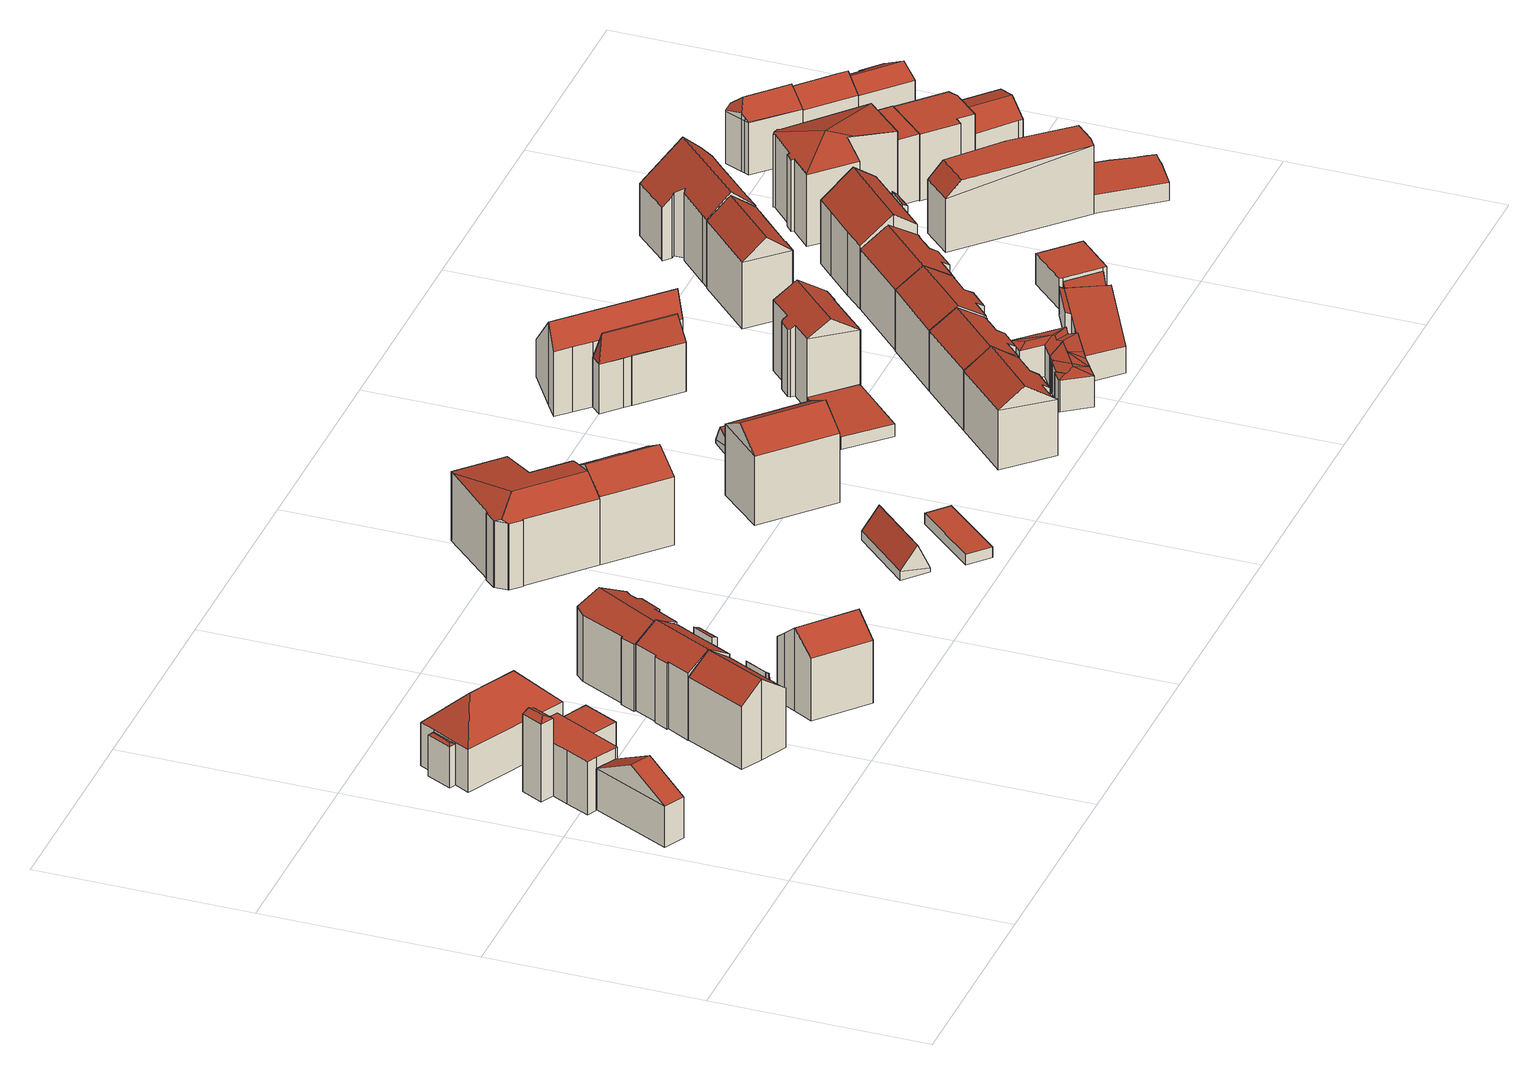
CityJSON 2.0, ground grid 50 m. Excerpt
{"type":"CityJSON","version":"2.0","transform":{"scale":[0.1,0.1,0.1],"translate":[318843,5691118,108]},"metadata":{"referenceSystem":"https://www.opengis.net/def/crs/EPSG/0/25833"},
"CityObjects":{
"building1":{"type":"Building","attributes":{"Gemeindeschluessel":14713000,"Dachneigung":61.85,"Dachorientierung":-63.74,"MittlereTraufHoehe":120.6,"QualitaetDacherkennung":12,"ObjektHoehe":15.57,"BodenHoehe":110.55,"Geometrietyp2DReferenz":"3000","AbsoluteHoehe":126.12,"Dachflaeche":129.19,"function":"31001_9998","roofType":"3100","measuredHeight":15.57,"storeysAboveGround":5},"geometry":[{"type":"MultiSurface","lod":"2","boundaries":[[[0,1,2,3]],[[1,4,5,2]],[[4,6,7,5]],[[6,0,3,7]],[[4,1,8]],[[0,6,9]],[[1,0,9,8]],[[6,4,8,9]],[[3,2,5,7]]],"semantics":{"surfaces":[{"type":"WallSurface"},{"type":"RoofSurface"},{"type":"GroundSurface"}],"values":[0,0,0,0,0,0,1,1,2]}}]},
"building2":{"type":"Building","attributes":{"Gemeindeschluessel":14713000,"Dachneigung":90,"Dachorientierung":0,"MittlereTraufHoehe":123.35,"QualitaetDacherkennung":0,"ObjektHoehe":13.14,"BodenHoehe":110.21,"Geometrietyp2DReferenz":"3000","AbsoluteHoehe":123.35,"Dachflaeche":145.06,"function":"31001_9998","roofType":"9999","measuredHeight":13.14,"storeysAboveGround":4},"children":["building2-1","building2-2"],"geometry":[{"type":"MultiSurface","lod":"2","boundaries":[[[10,11,12,13,14,15,16,17,18,19,20]],[[20,19,21,22]],[[19,18,23,21]],[[18,17,24,23]],[[16,15,25,26]],[[15,14,27,25]],[[14,13,28,29,27]],[[30,28,13,12]],[[12,11,31,32,30]],[[11,10,33,31]],[[10,20,22,33]],[[22,21,23,24,26,25,27,29,32,31,33]],[[26,24,17,16]],[[30,32,29,28]]],"semantics":{"surfaces":[{"type":"RoofSurface"},{"type":"WallSurface"},{"type":"GroundSurface"},{"type":"ClosureSurface"}],"values":[0,1,1,1,1,1,1,1,1,1,1,2,3,3]}}]},
"building2-1":{"type":"BuildingPart","attributes":{"Dachneigung":61.84,"Dachorientierung":26.69,"MittlereTraufHoehe":129.46,"QualitaetDacherkennung":45,"BodenHoehe":110.21,"ObjektTeilHoehe":19.98,"Geometrietyp2DReferenz":"3000","AbsoluteHoehe":130.19,"Dachflaeche":22.09,"roofType":"5000","measuredHeight":19.98,"storeysAboveGround":7},"parents":["building2"],"geometry":[{"type":"MultiSurface","lod":"2","boundaries":[[[34,35,36,37]],[[38,39,40,26,24]],[[41,42,39,38]],[[42,37,40,39]],[[37,36,16,26,40]],[[35,41,38,24,17]],[[34,37,42,41]],[[34,41,35]],[[17,16,36,35]],[[17,24,26,16]]],"semantics":{"surfaces":[{"type":"RoofSurface"},{"type":"GroundSurface"},{"type":"WallSurface"},{"type":"ClosureSurface"}],"values":[0,1,2,2,2,2,0,0,2,3]}}]},
"building2-2":{"type":"BuildingPart","attributes":{"BezugspunktDach":"2100","Dachneigung":90,"Dachorientierung":0,"MittlereTraufHoehe":121.61,"QualitaetDacherkennung":0,"BodenHoehe":110.21,"ObjektTeilHoehe":11.41,"Geometrietyp2DReferenz":"3000","AbsoluteHoehe":121.61,"Dachflaeche":74.97,"roofType":"9999","measuredHeight":11.41,"storeysAboveGround":4},"parents":["building2"],"geometry":[{"type":"MultiSurface","lod":"2","boundaries":[[[43,44,28,30]],[[28,44,45,29]],[[44,43,46,45]],[[43,30,32,46]],[[32,29,45,46]],[[29,32,30,28]]],"semantics":{"surfaces":[{"type":"RoofSurface"},{"type":"WallSurface"},{"type":"GroundSurface"},{"type":"ClosureSurface"}],"values":[0,1,1,1,2,3]}}]},
"building3":{"type":"Building","attributes":{"Gemeindeschluessel":14713000,"Geometrietyp2DReferenz":"3000","function":"31001_9998","roofType":"9999"},"children":["building3-1","building3-2"]},
"building3-1":{"type":"BuildingPart","attributes":{"Dachtyp_tdc":"tdcHipRoof","Dachneigung":45.96,"QualitaetDacherkennung":42,"Geometrietyp2DReferenz":"3000","roofType":"3200","measuredHeight":18.17},"parents":["building3"],"geometry":[{"type":"MultiSurface","lod":"2","boundaries":[[[47,48,49,50]],[[48,51,52,49]],[[53,54,55]],[[56,57,58,59,60]],[[54,61,51,48,47,56,60,55]],[[59,53,55,60]],[[52,62,63,64,65,66,67,68,50,49]],[[51,61,62,52]],[[61,54,63,62]],[[54,53,64,63]],[[53,59,65,64]],[[59,58,69,66,65]],[[57,56,68,67,70]],[[56,47,50,68]],[[70,69,58,57]],[[70,67,66,69]]],"semantics":{"surfaces":[{"type":"WallSurface"},{"type":"RoofSurface"},{"type":"GroundSurface"},{"type":"ClosureSurface"}],"values":[0,0,1,1,1,1,2,0,0,0,0,0,0,0,0,3]}}]},
"building3-2":{"type":"BuildingPart","attributes":{"Dachtyp_tdc":"tdcFreeFormRoof","Dachneigung":27.34,"QualitaetDacherkennung":13,"Geometrietyp2DReferenz":"3000","roofType":"5000","measuredHeight":10.57},"parents":["building3"],"geometry":[{"type":"MultiSurface","lod":"2","boundaries":[[[71,72,73,74]],[[72,70,67,73]],[[69,71,74,66]],[[75,70,72]],[[76,75,72,71]],[[76,71,69]],[[75,76,69,70]],[[74,73,67,66]],[[66,67,70,69]]],"semantics":{"surfaces":[{"type":"WallSurface"},{"type":"RoofSurface"},{"type":"GroundSurface"},{"type":"ClosureSurface"}],"values":[0,0,0,1,1,1,1,2,3]}}]},
"building4":{"type":"Building","attributes":{"Gemeindeschluessel":14713000,"Geometrietyp2DReferenz":"3000","function":"31001_9998","roofType":"9999"},"children":["building4-1","building4-2"]},
"building4-1":{"type":"BuildingPart","attributes":{"Dachtyp_tdc":"tdcPolyFlatRoof","Dachneigung":57.4,"QualitaetDacherkennung":33,"Geometrietyp2DReferenz":"3000","roofType":"2100","measuredHeight":16.7},"parents":["building4"],"geometry":[{"type":"MultiSurface","lod":"2","boundaries":[[[77,78,79,80]],[[78,81,82,79]],[[81,83,84,85,82]],[[86,87,88,89,90]],[[87,91,92,88]],[[91,93,94,92]],[[93,77,80,94]],[[93,91,87,86,83,81,78,77]],[[80,79,82,85,89,88,92,94]],[[90,84,83,86]],[[90,89,85,84]]],"semantics":{"surfaces":[{"type":"WallSurface"},{"type":"RoofSurface"},{"type":"GroundSurface"},{"type":"ClosureSurface"}],"values":[0,0,0,0,0,0,0,1,2,0,3]}}]},
"building4-2":{"type":"BuildingPart","attributes":{"Dachtyp_tdc":"tdcGableRoof","Dachneigung":36.33,"QualitaetDacherkennung":59,"Geometrietyp2DReferenz":"3000","roofType":"3100","measuredHeight":19.7},"parents":["building4"],"geometry":[{"type":"MultiSurface","lod":"2","boundaries":[[[84,95,82,85]],[[95,96,97,82]],[[96,98,99,97]],[[98,100,101,99]],[[100,102,103,101]],[[102,104,105,103]],[[104,106,107,105]],[[106,108,109,107]],[[108,110,111,109]],[[110,112,113,111]],[[112,90,89,113]],[[108,106,104,102]],[[102,100,98,96,95,84,90,112,110,108]],[[89,85,82,97,99,101,103,105,107,109,111,113]],[[85,89,90,84]]],"semantics":{"surfaces":[{"type":"WallSurface"},{"type":"RoofSurface"},{"type":"GroundSurface"},{"type":"ClosureSurface"}],"values":[0,0,0,0,0,0,0,0,0,0,0,1,1,2,3]}}]},
"building5":{"type":"Building","attributes":{"Gemeindeschluessel":14713000,"Geometrietyp2DReferenz":"3000","function":"31001_9998","roofType":"9999"},"children":["building5-1","building5-2"]},
"building5-1":{"type":"BuildingPart","attributes":{"Dachtyp_tdc":"tdcPolyFlatRoof","Dachneigung":27.44,"QualitaetDacherkennung":59,"Geometrietyp2DReferenz":"3000","roofType":"2100","measuredHeight":17.93},"parents":["building5"],"geometry":[{"type":"MultiSurface","lod":"2","boundaries":[[[114,115,116,117,118]],[[119,120,121,122,123]],[[120,114,118,121]],[[120,119,115,114]],[[118,117,122,121]],[[119,123,116,115]],[[123,122,117,116]]],"semantics":{"surfaces":[{"type":"WallSurface"},{"type":"RoofSurface"},{"type":"GroundSurface"},{"type":"ClosureSurface"}],"values":[0,0,0,1,2,0,3]}}]},
"building5-2":{"type":"BuildingPart","attributes":{"Dachtyp_tdc":"tdcGableRoof","Dachneigung":31.68,"QualitaetDacherkennung":53,"Geometrietyp2DReferenz":"3000","roofType":"3100","measuredHeight":19.91},"parents":["building5"],"geometry":[{"type":"MultiSurface","lod":"2","boundaries":[[[124,125,126,127]],[[125,128,129,126]],[[128,130,131,129]],[[130,132,133,131]],[[132,134,135,133]],[[134,136,137,135]],[[136,123,122,137]],[[116,138,139,117]],[[138,140,141,139]],[[140,142,143,141]],[[142,144,145,143]],[[144,124,127,145]],[[140,138,116,123,136,134,132]],[[132,130,128,125,124,144,142,140]],[[127,126,129,131,133,135,137,122,117,139,141,143,145]],[[117,122,123,116]]],"semantics":{"surfaces":[{"type":"WallSurface"},{"type":"RoofSurface"},{"type":"GroundSurface"},{"type":"ClosureSurface"}],"values":[0,0,0,0,0,0,0,0,0,0,0,0,1,1,2,3]}}]},
"building6":{"type":"Building","attributes":{"Gemeindeschluessel":14713000,"Geometrietyp2DReferenz":"3000","function":"31001_9998","roofType":"9999"},"children":["building6-1","building6-2"]},
"building6-1":{"type":"BuildingPart","attributes":{"Dachtyp_tdc":"tdcGableRoof","Dachneigung":41.46,"QualitaetDacherkennung":64,"Geometrietyp2DReferenz":"3000","roofType":"3100","measuredHeight":20.39},"parents":["building6"],"geometry":[{"type":"MultiSurface","lod":"2","boundaries":[[[146,147,148,149]],[[147,150,151,148]],[[150,152,153,151]],[[152,154,155,153]],[[154,156,157,155]],[[156,158,159,157]],[[158,160,161,159]],[[160,162,163,161]],[[162,164,165,163]],[[158,156,154,152]],[[152,150,147,146,166,164,162,160,158]],[[165,149,148,151,153,155,157,159,161,163]],[[165,164,166]],[[149,165,166,146]]],"semantics":{"surfaces":[{"type":"WallSurface"},{"type":"RoofSurface"},{"type":"GroundSurface"},{"type":"ClosureSurface"}],"values":[0,0,0,0,0,0,0,0,0,1,1,2,3,3]}}]},
"building6-2":{"type":"BuildingPart","attributes":{"Dachtyp_tdc":"tdcPolyFlatRoof","Dachneigung":43.06,"QualitaetDacherkennung":37,"Geometrietyp2DReferenz":"3000","roofType":"2100","measuredHeight":15.67},"parents":["building6"],"geometry":[{"type":"MultiSurface","lod":"2","boundaries":[[[167,168,165,164]],[[167,169,170,168]],[[169,146,149,170]],[[146,169,167,164,166]],[[165,168,170,149]],[[164,165,166]],[[166,165,149,146]]],"semantics":{"surfaces":[{"type":"WallSurface"},{"type":"RoofSurface"},{"type":"GroundSurface"},{"type":"ClosureSurface"}],"values":[0,0,0,1,2,3,3]}}]},
"building7":{"type":"Building","attributes":{"Dachtyp_tdc":"tdcFreeFormRoof","Gemeindeschluessel":14713000,"Dachneigung":25.16,"QualitaetDacherkennung":46,"Geometrietyp2DReferenz":"3000","function":"31001_9998","roofType":"5000","measuredHeight":19.86},"geometry":[{"type":"MultiSurface","lod":"2","boundaries":[[[171,172,173,174]],[[172,175,176,173]],[[175,177,178,176]],[[177,179,180,178]],[[179,181,182,180]],[[181,183,184,182]],[[183,185,186,184]],[[185,187,188,186]],[[187,189,190,188]],[[189,191,192,190]],[[191,193,194,192]],[[193,195,196,194]],[[195,171,174,196]],[[185,183,181,197,198,193,191,189,187]],[[197,179,177,175,172,171,195,198]],[[195,193,198]],[[181,179,197]],[[174,173,176,178,180,182,184,186,188,190,192,194,196]]],"semantics":{"surfaces":[{"type":"WallSurface"},{"type":"RoofSurface"},{"type":"GroundSurface"}],"values":[0,0,0,0,0,0,0,0,0,0,0,0,0,1,1,0,0,2]}}]},
"building8":{"type":"Building","attributes":{"Dachtyp_tdc":"tdcFreeFormRoof","Gemeindeschluessel":14713000,"Dachneigung":10.42,"QualitaetDacherkennung":27,"Geometrietyp2DReferenz":"3000","function":"31001_9998","roofType":"5000","measuredHeight":20.19},"geometry":[{"type":"MultiSurface","lod":"2","boundaries":[[[199,200,201,202]],[[200,203,204,201]],[[203,205,206,204]],[[205,207,208,206]],[[207,209,210,208]],[[209,211,212,210]],[[211,213,214,212]],[[213,215,216,214]],[[215,217,218,216]],[[217,219,220,218]],[[219,221,222,220]],[[221,223,224,222]],[[223,225,226,224]],[[225,199,202,226]],[[227,228,225,223,221,219,229]],[[209,230,227,229,217,215,213,211]],[[230,207,205,203,200,199,228,227]],[[209,207,230]],[[219,217,229]],[[199,225,228]],[[202,201,204,206,208,210,212,214,216,218,220,222,224,226]]],"semantics":{"surfaces":[{"type":"WallSurface"},{"type":"RoofSurface"},{"type":"GroundSurface"}],"values":[0,0,0,0,0,0,0,0,0,0,0,0,0,0,1,1,1,0,0,0,2]}}]},
"building9":{"type":"Building","attributes":{"Dachtyp_tdc":"tdcGableRoof","Gemeindeschluessel":14713000,"Dachneigung":64.65,"QualitaetDacherkennung":6,"Geometrietyp2DReferenz":"3000","function":"31001_2463","roofType":"3100","measuredHeight":7.38},"geometry":[{"type":"MultiSurface","lod":"2","boundaries":[[[231,232,233,234]],[[232,235,236,233]],[[235,237,238,236]],[[237,231,234,238]],[[235,232,239]],[[231,237,240]],[[232,231,240,239]],[[237,235,239,240]],[[234,233,236,238]]],"semantics":{"surfaces":[{"type":"WallSurface"},{"type":"RoofSurface"},{"type":"GroundSurface"}],"values":[0,0,0,0,0,0,1,1,2]}}]},
"building10":{"type":"Building","attributes":{"Dachtyp_tdc":"tdcFreeFormRoof","Gemeindeschluessel":14713000,"Dachneigung":32.49,"QualitaetDacherkennung":69,"Geometrietyp2DReferenz":"3000","function":"31001_9998","roofType":"5000","measuredHeight":21},"geometry":[{"type":"MultiSurface","lod":"2","boundaries":[[[241,242,243,244]],[[242,245,246,243]],[[245,247,248,246]],[[247,249,210,248]],[[249,250,208,210]],[[250,251,252,208]],[[251,253,254,252]],[[253,255,256,254]],[[255,241,244,256]],[[257,245,242,241,255,253,251,250,258]],[[247,257,258,249]],[[250,249,258]],[[247,245,257]],[[244,243,246,248,210,208,252,254,256]]],"semantics":{"surfaces":[{"type":"WallSurface"},{"type":"RoofSurface"},{"type":"GroundSurface"}],"values":[0,0,0,0,0,0,0,0,0,1,1,0,0,2]}}]},
"building11":{"type":"Building","attributes":{"Dachtyp_tdc":"tdcPolyFlatRoof","Gemeindeschluessel":14713000,"Dachneigung":0,"QualitaetDacherkennung":78,"Geometrietyp2DReferenz":"3000","function":"31001_2463","roofType":"1000","measuredHeight":2.59},"geometry":[{"type":"MultiSurface","lod":"2","boundaries":[[[259,260,261,262]],[[260,263,264,261]],[[263,265,266,264]],[[265,259,262,266]],[[265,263,260,259]],[[262,261,264,266]]],"semantics":{"surfaces":[{"type":"WallSurface"},{"type":"RoofSurface"},{"type":"GroundSurface"}],"values":[0,0,0,0,1,2]}}]},
"building12":{"type":"Building","attributes":{"Dachtyp_tdc":"tdcGableRoof","Gemeindeschluessel":14713000,"Dachneigung":30.24,"QualitaetDacherkennung":76,"Geometrietyp2DReferenz":"3000","function":"31001_9998","roofType":"3100","measuredHeight":21.5},"geometry":[{"type":"MultiSurface","lod":"2","boundaries":[[[267,268,269,270]],[[268,271,272,269]],[[271,273,274,272]],[[273,267,270,274]],[[271,268,275]],[[267,273,276]],[[268,267,276,275]],[[273,271,275,276]],[[270,269,272,274]]],"semantics":{"surfaces":[{"type":"WallSurface"},{"type":"RoofSurface"},{"type":"GroundSurface"}],"values":[0,0,0,0,0,0,1,1,2]}}]},
"building13":{"type":"Building","attributes":{"Dachtyp_tdc":"tdcGableRoof","Gemeindeschluessel":14713000,"Dachneigung":21.83,"QualitaetDacherkennung":20,"Geometrietyp2DReferenz":"3000","function":"31001_9998","roofType":"3100","measuredHeight":5.34},"geometry":[{"type":"MultiSurface","lod":"2","boundaries":[[[277,278,279,280]],[[278,281,282,279]],[[281,283,284,282]],[[283,277,280,284]],[[281,278,285]],[[277,283,286]],[[278,277,286,285]],[[283,281,285,286]],[[280,279,282,284]]],"semantics":{"surfaces":[{"type":"WallSurface"},{"type":"RoofSurface"},{"type":"GroundSurface"}],"values":[0,0,0,0,0,0,1,1,2]}}]},
"building14":{"type":"Building","attributes":{"Gemeindeschluessel":14713000,"Dachtyp_tdc":"tdcFreeFormRoof","Dachneigung":35.53,"QualitaetDacherkennung":60,"Geometrietyp2DReferenz":"3000","function":"31001_9998","roofType":"5000","measuredHeight":19.17},"geometry":[{"type":"MultiSurface","lod":"2","boundaries":[[[287,288,289,290]],[[288,291,292,289]],[[291,293,294,292]],[[293,295,296,294]],[[295,297,298,296]],[[297,299,300,298]],[[299,301,302,300]],[[301,303,304,302]],[[303,305,306,304]],[[305,307,308,306]],[[307,309,310,308]],[[309,287,290,310]],[[303,301,299,297,295,293,291,288,287,309,311,312]],[[312,311,307,305]],[[305,303,312]],[[309,307,311]],[[290,289,292,294,296,298,300,302,304,306,308,310]]],"semantics":{"surfaces":[{"type":"WallSurface"},{"type":"RoofSurface"},{"type":"GroundSurface"}],"values":[0,0,0,0,0,0,0,0,0,0,0,0,1,1,0,0,2]}}]},
"building15":{"type":"Building","attributes":{"Dachtyp_tdc":"tdcPolyFlatRoof","Gemeindeschluessel":14713000,"Dachneigung":0,"QualitaetDacherkennung":0,"Geometrietyp2DReferenz":"3000","BezugspunktDach":"2000","function":"31001_9998","measuredHeight":3},"geometry":[{"type":"MultiSurface","lod":"2","boundaries":[[[313,314,315,316,317,318]],[[318,317,319,320]],[[317,316,321,319]],[[316,315,322,321]],[[315,314,323,322]],[[314,313,324,323]],[[313,318,320,324]],[[320,319,321,322,323,324]]],"semantics":{"surfaces":[{"type":"RoofSurface"},{"type":"WallSurface"},{"type":"GroundSurface"}],"values":[0,1,1,1,1,1,1,2]}}]},
"building16":{"type":"Building","attributes":{"Dachtyp_tdc":"tdcFreeFormRoof","Gemeindeschluessel":14713000,"Dachneigung":32.52,"QualitaetDacherkennung":58,"Geometrietyp2DReferenz":"3000","function":"31001_9998","roofType":"5000","measuredHeight":18.92},"geometry":[{"type":"MultiSurface","lod":"2","boundaries":[[[325,326,327,328]],[[326,329,330,327]],[[329,331,332,330]],[[331,333,310,332]],[[333,334,308,310]],[[334,335,336,308]],[[335,337,338,336]],[[337,339,340,338]],[[339,341,342,340]],[[341,325,328,342]],[[343,344,335,334]],[[341,339,337,344,343,333,331,329,326,325]],[[334,333,343]],[[337,335,344]],[[328,327,330,332,310,308,336,338,340,342]]],"semantics":{"surfaces":[{"type":"WallSurface"},{"type":"RoofSurface"},{"type":"GroundSurface"}],"values":[0,0,0,0,0,0,0,0,0,0,1,1,0,0,2]}}]},
"building17":{"type":"Building","attributes":{"Gemeindeschluessel":14713000,"Geometrietyp2DReferenz":"3000","function":"31001_9998","roofType":"9999"},"children":["building17-1","building17-2"]},
"building17-1":{"type":"BuildingPart","attributes":{"Dachtyp_tdc":"tdcFreeFormRoof","Dachneigung":76.37,"QualitaetDacherkennung":22,"Geometrietyp2DReferenz":"3000","roofType":"5000","measuredHeight":18.62},"parents":["building17"],"geometry":[{"type":"MultiSurface","lod":"2","boundaries":[[[345,346,347,348]],[[346,349,350,347]],[[349,351,352,350]],[[351,353,354,352]],[[353,355,356,354]],[[355,357,358,356]],[[359,345,357,360,361]],[[360,357,355]],[[355,362,363,364,346,361,360]],[[346,359,361]],[[346,364,349]],[[349,364,363,351]],[[351,363,362,353]],[[353,362,355]],[[345,359,346]],[[358,348,347,350,352,354,356]],[[348,358,357,345]]],"semantics":{"surfaces":[{"type":"WallSurface"},{"type":"RoofSurface"},{"type":"GroundSurface"},{"type":"ClosureSurface"}],"values":[0,0,0,0,0,0,1,1,1,1,0,0,0,0,0,2,3]}}]},
"building17-2":{"type":"BuildingPart","attributes":{"Dachtyp_tdc":"tdcGableRoof","Dachneigung":45.07,"QualitaetDacherkennung":55,"Geometrietyp2DReferenz":"3000","roofType":"3100","measuredHeight":20.51},"parents":["building17"],"geometry":[{"type":"MultiSurface","lod":"2","boundaries":[[[365,366,367,368]],[[366,369,370,367]],[[369,371,372,370]],[[371,373,374,372]],[[373,375,376,374]],[[375,377,378,376]],[[377,379,380,378]],[[379,381,382,380]],[[381,383,384,382]],[[383,385,386,384]],[[385,387,388,386]],[[387,389,345,348,388]],[[390,365,368,358,357]],[[387,385,383,381,379,377,375,373,371,369]],[[369,366,365,390,389,387]],[[368,367,370,372,374,376,378,380,382,384,386,388,348,358]],[[357,345,389,390]],[[357,358,348,345]]],"semantics":{"surfaces":[{"type":"WallSurface"},{"type":"RoofSurface"},{"type":"GroundSurface"},{"type":"ClosureSurface"}],"values":[0,0,0,0,0,0,0,0,0,0,0,0,0,1,1,2,0,3]}}]},
"building18":{"type":"Building","attributes":{"Dachtyp_tdc":"tdcFreeFormRoof","Gemeindeschluessel":14713000,"Dachneigung":33.19,"QualitaetDacherkennung":72,"Geometrietyp2DReferenz":"3000","function":"31001_9998","roofType":"5000","measuredHeight":20.83},"geometry":[{"type":"MultiSurface","lod":"2","boundaries":[[[391,392,393,394]],[[392,395,396,393]],[[395,397,398,396]],[[397,399,400,398]],[[399,401,402,400]],[[401,403,404,402]],[[403,405,406,404]],[[405,407,408,406]],[[407,409,410,408]],[[409,411,412,410]],[[411,413,414,412]],[[413,415,416,414]],[[415,417,418,416]],[[417,419,420,418]],[[419,421,422,420]],[[421,391,394,422]],[[415,413,411,409,407,423,424,421,419,417]],[[423,405,403,401,399,397,395,392,391,424]],[[407,405,423]],[[391,421,424]],[[394,393,396,398,400,402,404,406,408,410,412,414,416,418,420,422]]],"semantics":{"surfaces":[{"type":"WallSurface"},{"type":"RoofSurface"},{"type":"GroundSurface"}],"values":[0,0,0,0,0,0,0,0,0,0,0,0,0,0,0,0,1,1,0,0,2]}}]},
"building19":{"type":"Building","attributes":{"Dachtyp_tdc":"tdcFreeFormRoof","Gemeindeschluessel":14713000,"Dachneigung":10.17,"QualitaetDacherkennung":29,"Geometrietyp2DReferenz":"3000","function":"31001_9998","roofType":"5000","measuredHeight":8.42},"geometry":[{"type":"MultiSurface","lod":"2","boundaries":[[[425,426,427]],[[428,426,425]],[[429,426,428]],[[426,429,430]],[[431,432,433,425,434,435]],[[436,431,435,437]],[[438,436,437,439]],[[440,441,439]],[[442,441,440]],[[441,442,443]],[[439,441,438]],[[443,442,444]],[[441,443,444,445]],[[432,431,436,438,441,445,446]],[[433,432,446,447]],[[428,425,433,447,448]],[[449,450,429,428,448,451]],[[449,451,452]],[[450,449,452,453]],[[454,430,429,450,453,455]],[[456,454,455,457]],[[458,456,457,459]],[[458,459,460]],[[430,454,456,458,460,461]],[[462,463,464,465,466,467,468,469,470,471,472,473,474,475,476,477,478,479,480,481,482]],[[460,459,463,462]],[[459,457,464,463]],[[457,455,465,464]],[[455,453,466,465]],[[453,452,467,466]],[[452,451,468,467]],[[451,448,469,468]],[[448,447,470,469]],[[447,446,471,470]],[[446,445,472,471]],[[445,444,473,472]],[[444,442,474,473]],[[442,440,475,474]],[[440,439,476,475]],[[439,437,477,476]],[[437,435,478,477]],[[435,434,479,478]],[[434,427,480,479]],[[427,426,481,480]],[[426,461,482,481]],[[461,460,462,482]],[[430,461,426]],[[425,427,434]]],"semantics":{"surfaces":[{"type":"RoofSurface"},{"type":"GroundSurface"},{"type":"WallSurface"}],"values":[0,0,0,0,0,0,0,0,0,0,0,0,0,0,0,0,0,0,0,0,0,0,0,0,1,2,2,2,2,2,2,2,2,2,2,2,2,2,2,2,2,2,2,2,2,2,0,0]}}]},
"building20":{"type":"Building","attributes":{"Dachtyp_tdc":"tdcFreeFormRoof","Gemeindeschluessel":14713000,"Dachneigung":32.45,"QualitaetDacherkennung":72,"Geometrietyp2DReferenz":"3000","function":"31001_9998","roofType":"5000","measuredHeight":19.14},"geometry":[{"type":"MultiSurface","lod":"2","boundaries":[[[483,484,336,338]],[[484,485,486,336]],[[485,487,488,486]],[[487,489,490,488]],[[489,491,492,490]],[[491,493,494,492]],[[493,495,496,494]],[[495,497,498,496]],[[497,499,500,498]],[[499,501,502,500]],[[501,483,338,502]],[[503,504,485,484]],[[499,497,495,493,491,489,487,504,503,483,501]],[[484,483,503]],[[487,485,504]],[[338,336,486,488,490,492,494,496,498,500,502]]],"semantics":{"surfaces":[{"type":"WallSurface"},{"type":"RoofSurface"},{"type":"GroundSurface"}],"values":[0,0,0,0,0,0,0,0,0,0,0,1,1,0,0,2]}}]},
"building21":{"type":"Building","attributes":{"Dachtyp_tdc":"tdcPolyFlatRoof","Gemeindeschluessel":14713000,"Dachneigung":0,"QualitaetDacherkennung":61,"Geometrietyp2DReferenz":"3000","function":"31001_9998","roofType":"1000","measuredHeight":3},"geometry":[{"type":"MultiSurface","lod":"2","boundaries":[[[505,506,507,508]],[[506,509,510,507]],[[509,511,512,510]],[[511,513,514,512]],[[513,515,516,514]],[[515,505,508,516]],[[515,513,511,509,506,505]],[[508,507,510,512,514,516]]],"semantics":{"surfaces":[{"type":"WallSurface"},{"type":"RoofSurface"},{"type":"GroundSurface"}],"values":[0,0,0,0,0,0,1,2]}}]},
"building22":{"type":"Building","attributes":{"Dachtyp_tdc":"tdcFreeFormRoof","Gemeindeschluessel":14713000,"Dachneigung":32.35,"QualitaetDacherkennung":69,"Geometrietyp2DReferenz":"3000","function":"31001_9998","roofType":"5000","measuredHeight":19.15},"geometry":[{"type":"MultiSurface","lod":"2","boundaries":[[[517,485,518,519]],[[485,520,521,518]],[[520,522,523,521]],[[522,524,525,523]],[[524,526,527,525]],[[526,528,529,527]],[[528,530,531,529]],[[530,532,533,531]],[[532,534,535,533]],[[534,517,519,535]],[[536,537,520,485]],[[532,530,528,526,524,522,537,536,517,534]],[[485,517,536]],[[522,520,537]],[[519,518,521,523,525,527,529,531,533,535]]],"semantics":{"surfaces":[{"type":"WallSurface"},{"type":"RoofSurface"},{"type":"GroundSurface"}],"values":[0,0,0,0,0,0,0,0,0,0,1,1,0,0,2]}}]},
"building23":{"type":"Building","attributes":{"Gemeindeschluessel":14713000,"Geometrietyp2DReferenz":"3000","function":"31001_9998","roofType":"9999"},"children":["building23-1","building23-2","building23-3","building23-4"]},
"building23-1":{"type":"BuildingPart","attributes":{"Dachtyp_tdc":"tdcPolyFlatRoof","Dachneigung":0,"QualitaetDacherkennung":63,"Geometrietyp2DReferenz":"3000","roofType":"1000","measuredHeight":7.56},"parents":["building23"],"geometry":[{"type":"MultiSurface","lod":"2","boundaries":[[[538,539,540,541]],[[539,542,543,540]],[[542,544,543]],[[545,546,547]],[[545,548,549,546]],[[548,550,551,549]],[[550,538,541,551]],[[550,548,545,542,539,538]],[[541,540,543,546,549,551]],[[547,544,542,545]],[[547,546,543,544]]],"semantics":{"surfaces":[{"type":"WallSurface"},{"type":"RoofSurface"},{"type":"GroundSurface"},{"type":"ClosureSurface"}],"values":[0,0,0,0,0,0,0,1,2,0,3]}}]},
"building23-2":{"type":"BuildingPart","attributes":{"Dachtyp_tdc":"tdcPolyFlatRoof","Dachneigung":0,"QualitaetDacherkennung":72,"Geometrietyp2DReferenz":"3000","roofType":"1000","measuredHeight":6.64},"parents":["building23"],"geometry":[{"type":"MultiSurface","lod":"2","boundaries":[[[552,553,479,554]],[[553,555,478,479]],[[555,556,557,478]],[[556,558,559,560,557]],[[561,562,563,564]],[[562,552,554,563]],[[562,561,565,558,556,555,553,552]],[[554,479,478,557,560,566,564,563]],[[567,559,558,565]],[[566,560,559,567]],[[564,566,567,565,561]]],"semantics":{"surfaces":[{"type":"WallSurface"},{"type":"RoofSurface"},{"type":"GroundSurface"},{"type":"ClosureSurface"}],"values":[0,0,0,0,0,0,1,2,0,3,3]}}]},
"building23-3":{"type":"BuildingPart","attributes":{"Dachtyp_tdc":"tdcPolyFlatRoof","Dachneigung":25.95,"QualitaetDacherkennung":43,"Geometrietyp2DReferenz":"3000","roofType":"2100","measuredHeight":7.02},"parents":["building23"],"geometry":[{"type":"MultiSurface","lod":"2","boundaries":[[[559,568,569,560]],[[568,570,571,569]],[[570,567,566,571]],[[570,568,559,567]],[[560,569,571,566]],[[559,560,566,567]]],"semantics":{"surfaces":[{"type":"WallSurface"},{"type":"RoofSurface"},{"type":"GroundSurface"},{"type":"ClosureSurface"}],"values":[0,0,0,1,2,3]}}]},
"building23-4":{"type":"BuildingPart","attributes":{"Dachtyp_tdc":"tdcPolyFlatRoof","Dachneigung":0,"QualitaetDacherkennung":58,"Geometrietyp2DReferenz":"3000","roofType":"1000","measuredHeight":6.66},"parents":["building23"],"geometry":[{"type":"MultiSurface","lod":"2","boundaries":[[[565,572,573,566]],[[572,574,575,573]],[[574,547,546,575]],[[544,561,564,543]],[[561,544,547,574,572,565]],[[573,575,546,543,564,566]],[[543,546,547,544]],[[565,566,564,561]]],"semantics":{"surfaces":[{"type":"WallSurface"},{"type":"RoofSurface"},{"type":"GroundSurface"},{"type":"ClosureSurface"}],"values":[0,0,0,0,1,2,3,3]}}]},
"building24":{"type":"Building","attributes":{"Dachtyp_tdc":"tdcFreeFormRoof","Gemeindeschluessel":14713000,"Dachneigung":37.78,"QualitaetDacherkennung":71,"Geometrietyp2DReferenz":"3000","function":"31001_9998","roofType":"5000","measuredHeight":20.93},"geometry":[{"type":"MultiSurface","lod":"2","boundaries":[[[576,577,578,579]],[[577,580,581,578]],[[580,582,583,581]],[[582,584,585,583]],[[584,586,587,585]],[[586,588,589,587]],[[588,590,591,589]],[[590,592,593,591]],[[592,594,595,593]],[[594,576,579,595]],[[596,597,592,590]],[[580,577,576,594,597,596,588,586,584,582]],[[590,588,596]],[[594,592,597]],[[579,578,581,583,585,587,589,591,593,595]]],"semantics":{"surfaces":[{"type":"WallSurface"},{"type":"RoofSurface"},{"type":"GroundSurface"}],"values":[0,0,0,0,0,0,0,0,0,0,1,1,0,0,2]}}]},
"building25":{"type":"Building","attributes":{"Gemeindeschluessel":14713000,"Geometrietyp2DReferenz":"3000","function":"31001_9998","roofType":"9999"},"children":["building25-1","building25-2"]},
"building25-1":{"type":"BuildingPart","attributes":{"Dachtyp_tdc":"tdcGableRoof","Dachneigung":36.53,"QualitaetDacherkennung":64,"Geometrietyp2DReferenz":"3000","roofType":"3100","measuredHeight":21.35},"parents":["building25"],"geometry":[{"type":"MultiSurface","lod":"2","boundaries":[[[598,599,600]],[[599,601,602,600]],[[601,603,604,602]],[[603,605,521,604]],[[605,606,607,521]],[[606,608,609,607]],[[608,610,611,609]],[[610,612,613,611]],[[612,614,615,613]],[[614,616,617,615]],[[612,610,608,606,605,603]],[[603,601,599,598,616,614,612]],[[600,602,604,521,607,609,611,613,615,617]],[[600,617,616,598]]],"semantics":{"surfaces":[{"type":"WallSurface"},{"type":"RoofSurface"},{"type":"GroundSurface"},{"type":"ClosureSurface"}],"values":[0,0,0,0,0,0,0,0,0,0,1,1,2,3]}}]},
"building25-2":{"type":"BuildingPart","attributes":{"Dachtyp_tdc":"tdcPolyFlatRoof","Dachneigung":32.82,"QualitaetDacherkennung":52,"Geometrietyp2DReferenz":"3000","roofType":"2100","measuredHeight":18.18},"parents":["building25"],"geometry":[{"type":"MultiSurface","lod":"2","boundaries":[[[618,619,600,620]],[[619,598,600]],[[621,617,616]],[[621,622,623,617]],[[622,618,620,623]],[[622,621,619,618]],[[620,600,617,623]],[[616,598,619,621]],[[616,617,600,598]]],"semantics":{"surfaces":[{"type":"WallSurface"},{"type":"RoofSurface"},{"type":"GroundSurface"},{"type":"ClosureSurface"}],"values":[0,0,0,0,0,1,2,0,3]}}]},
"building26":{"type":"Building","attributes":{"Dachtyp_tdc":"tdcFreeFormRoof","Gemeindeschluessel":14713000,"Dachneigung":41.45,"QualitaetDacherkennung":50,"Geometrietyp2DReferenz":"3000","function":"31001_9998","roofType":"5000","measuredHeight":21.59},"geometry":[{"type":"MultiSurface","lod":"2","boundaries":[[[624,625,626,627]],[[625,628,629,626]],[[628,630,631,629]],[[630,632,633,631]],[[632,634,635,633]],[[634,636,637,635]],[[636,638,639,637]],[[638,640,641,639]],[[640,642,643,641]],[[642,644,645,643]],[[644,646,647,645]],[[646,648,649,647]],[[648,650,651,649]],[[650,624,627,651]],[[646,644,652,653,624,650,648]],[[636,634,632,630,628,625,653,652,642,640,638]],[[625,624,653]],[[644,642,652]],[[627,626,629,631,633,635,637,639,641,643,645,647,649,651]]],"semantics":{"surfaces":[{"type":"WallSurface"},{"type":"RoofSurface"},{"type":"GroundSurface"}],"values":[0,0,0,0,0,0,0,0,0,0,0,0,0,0,1,1,0,0,2]}}]},
"building27":{"type":"Building","attributes":{"Dachtyp_tdc":"tdcFreeFormRoof","Gemeindeschluessel":14713000,"Dachneigung":0.044,"QualitaetDacherkennung":48,"Geometrietyp2DReferenz":"3000","function":"31001_9998","roofType":"5000","measuredHeight":16.84},"geometry":[{"type":"MultiSurface","lod":"2","boundaries":[[[654,655,656,657]],[[655,658,659,656]],[[658,660,661,659]],[[660,662,663,661]],[[662,664,665,663]],[[664,666,667,665]],[[666,668,669,667]],[[668,670,671,669]],[[670,654,657,671]],[[672,673,658,655]],[[664,662,674,675,670,668,666]],[[654,675,674,660,673,672]],[[660,658,673]],[[654,670,675]],[[662,660,674]],[[655,654,672]],[[657,656,659,661,663,665,667,669,671]]],"semantics":{"surfaces":[{"type":"WallSurface"},{"type":"RoofSurface"},{"type":"GroundSurface"}],"values":[0,0,0,0,0,0,0,0,0,1,1,1,0,0,0,0,2]}}]},
"building28":{"type":"Building","attributes":{"Dachtyp_tdc":"tdcFreeFormRoof","Gemeindeschluessel":14713000,"Dachneigung":18.43,"QualitaetDacherkennung":39,"Geometrietyp2DReferenz":"3000","function":"31001_9998","roofType":"5000","measuredHeight":21},"geometry":[{"type":"MultiSurface","lod":"2","boundaries":[[[676,677,678,679]],[[677,680,681,678]],[[680,682,683,681]],[[682,684,685,683]],[[684,686,687,685]],[[686,688,689,687]],[[688,690,691,689]],[[690,692,693,691]],[[692,694,695,693]],[[694,696,697,695]],[[696,698,699,697]],[[698,700,701,699]],[[700,676,679,701]],[[702,680,703,704]],[[682,702,704,705,686,684]],[[704,706,698,696,694,692,690,688,705]],[[703,677,676,700,706,704]],[[700,698,706]],[[682,680,702]],[[680,677,703]],[[688,686,705]],[[679,678,681,683,685,687,689,691,693,695,697,699,701]]],"semantics":{"surfaces":[{"type":"WallSurface"},{"type":"RoofSurface"},{"type":"GroundSurface"}],"values":[0,0,0,0,0,0,0,0,0,0,0,0,0,1,1,1,1,0,0,0,0,2]}}]},
"building29":{"type":"Building","attributes":{"Dachtyp_tdc":"tdcPolyFlatRoof","Gemeindeschluessel":14713000,"Dachneigung":0,"QualitaetDacherkennung":52,"Geometrietyp2DReferenz":"3000","function":"31001_9998","roofType":"1000","measuredHeight":16.29},"geometry":[{"type":"MultiSurface","lod":"2","boundaries":[[[707,708,709,710]],[[708,711,712,709]],[[711,713,714,712]],[[713,707,710,714]],[[713,711,708,707]],[[710,709,712,714]]],"semantics":{"surfaces":[{"type":"WallSurface"},{"type":"RoofSurface"},{"type":"GroundSurface"}],"values":[0,0,0,0,1,2]}}]},
"building30":{"type":"Building","attributes":{"Dachtyp_tdc":"tdcPolyFlatRoof","Gemeindeschluessel":14713000,"Dachneigung":0,"QualitaetDacherkennung":74,"Geometrietyp2DReferenz":"3000","function":"31001_9998","roofType":"1000","measuredHeight":4.51},"geometry":[{"type":"MultiSurface","lod":"2","boundaries":[[[715,716,717,718]],[[716,719,720,717]],[[719,721,722,720]],[[721,723,724,722]],[[723,725,726,724]],[[725,727,728,726]],[[727,729,730,728]],[[729,731,732,730]],[[731,733,734,732]],[[733,735,736,734]],[[735,737,738,736]],[[737,739,740,738]],[[739,741,742,740]],[[741,743,744,742]],[[743,715,718,744]],[[743,741,739,737,735,733,731,729,727,725,723,721,719,716,715]],[[718,717,720,722,724,726,728,730,732,734,736,738,740,742,744]]],"semantics":{"surfaces":[{"type":"WallSurface"},{"type":"RoofSurface"},{"type":"GroundSurface"}],"values":[0,0,0,0,0,0,0,0,0,0,0,0,0,0,0,1,2]}}]},
"building31":{"type":"Building","attributes":{"Dachtyp_tdc":"tdcPolyFlatRoof","Gemeindeschluessel":14713000,"Dachneigung":0,"QualitaetDacherkennung":49,"Geometrietyp2DReferenz":"3000","function":"31001_9998","roofType":"1000","measuredHeight":16.36},"geometry":[{"type":"MultiSurface","lod":"2","boundaries":[[[745,746,747,748]],[[746,749,750,747]],[[749,751,752,750]],[[751,753,754,752]],[[753,755,756,754]],[[755,757,758,756]],[[757,745,748,758]],[[757,755,753,751,749,746,745]],[[748,747,750,752,754,756,758]]],"semantics":{"surfaces":[{"type":"WallSurface"},{"type":"RoofSurface"},{"type":"GroundSurface"}],"values":[0,0,0,0,0,0,0,1,2]}}]},
"building32":{"type":"Building","attributes":{"Dachtyp_tdc":"tdcFreeFormRoof","Gemeindeschluessel":14713000,"Dachneigung":33.34,"QualitaetDacherkennung":49,"Geometrietyp2DReferenz":"3000","function":"31001_9998","roofType":"5000","measuredHeight":16.14},"geometry":[{"type":"MultiSurface","lod":"2","boundaries":[[[759,760,761,762]],[[760,763,764,761]],[[763,765,766,764]],[[765,767,768,766]],[[767,769,770,768]],[[769,771,772,770]],[[771,759,762,772]],[[773,774,775,776,777]],[[771,778,777,776,779,780,781]],[[782,773,777,778]],[[769,782,778,771]],[[767,774,773,782,769]],[[760,780,779,763]],[[759,781,780,760]],[[763,779,776,775,765]],[[765,775,774,767]],[[771,781,759]],[[762,761,764,766,768,770,772]]],"semantics":{"surfaces":[{"type":"WallSurface"},{"type":"RoofSurface"},{"type":"GroundSurface"}],"values":[0,0,0,0,0,0,0,1,1,1,0,0,0,0,0,0,0,2]}}]},
"building33":{"type":"Building","attributes":{"Gemeindeschluessel":14713000,"Dachtyp_tdc":"tdcGableRoof","Dachneigung":32.44,"QualitaetDacherkennung":30,"Geometrietyp2DReferenz":"3000","function":"31001_9998","roofType":"3100","measuredHeight":14.67},"geometry":[{"type":"MultiSurface","lod":"2","boundaries":[[[783,784,785,786]],[[784,787,788,785]],[[787,789,790,788]],[[789,791,792,790]],[[791,793,794,792]],[[793,795,796,794]],[[795,797,798,796]],[[797,783,786,798]],[[793,791,789,787,784]],[[784,783,797,795,793]],[[786,785,788,790,792,794,796,798]]],"semantics":{"surfaces":[{"type":"WallSurface"},{"type":"RoofSurface"},{"type":"GroundSurface"}],"values":[0,0,0,0,0,0,0,0,1,1,2]}}]},
"building34":{"type":"Building","attributes":{"Dachtyp_tdc":"tdcGableRoof","Gemeindeschluessel":14713000,"Dachneigung":35.15,"QualitaetDacherkennung":71,"Geometrietyp2DReferenz":"3000","function":"31001_9998","roofType":"3100","measuredHeight":16.05},"geometry":[{"type":"MultiSurface","lod":"2","boundaries":[[[799,800,801,802]],[[800,803,804,801]],[[803,805,806,804]],[[805,807,808,806]],[[807,809,810,808]],[[809,811,812,810]],[[811,799,802,812]],[[807,805,803,800]],[[800,799,811,809,807]],[[802,801,804,806,808,810,812]]],"semantics":{"surfaces":[{"type":"WallSurface"},{"type":"RoofSurface"},{"type":"GroundSurface"}],"values":[0,0,0,0,0,0,0,1,1,2]}}]},
"building35":{"type":"Building","attributes":{"Dachtyp_tdc":"tdcFreeFormRoof","Gemeindeschluessel":14713000,"Dachneigung":30.62,"QualitaetDacherkennung":54,"Geometrietyp2DReferenz":"3000","function":"31001_9998","roofType":"5000","measuredHeight":15.34},"geometry":[{"type":"MultiSurface","lod":"2","boundaries":[[[813,814,802,804]],[[814,815,816,802]],[[815,817,818,816]],[[817,819,820,818]],[[819,821,822,820]],[[821,823,824,822]],[[823,825,826,824]],[[825,827,828,826]],[[827,813,804,828]],[[827,829,830,813]],[[829,825,823,821,819,817,815,814,830]],[[827,825,829]],[[814,813,830]],[[804,802,816,818,820,822,824,826,828]]],"semantics":{"surfaces":[{"type":"WallSurface"},{"type":"RoofSurface"},{"type":"GroundSurface"}],"values":[0,0,0,0,0,0,0,0,0,1,1,0,0,2]}}]}
},
"vertices":[
[92,461,126],[141,436,126],[141,436,25],[92,461,25],[50,252,126],[50,252,25],[0,276,126],[0,276,25],[96,344,181],[46,368,181],
[141,436,153],[146,434,153],[187,516,153],[228,597,153],[201,611,153],[191,591,153],[140,616,153],[115,565,153],[96,527,153],[69,472,153],[92,461,153],[69,472,22],[92,461,22],[96,527,22],[115,565,22],[191,591,22],[140,616,22],[201,611,22],[228,597,136],[228,597,22],[187,516,136],[146,434,22],[187,516,22],[141,436,22],
[106,585,222],[115,565,213],[140,616,213],[125,623,222],[84,580,22],[110,631,22],[125,623,22],[84,580,213],[110,631,213],
[261,479,136],[302,561,136],[302,561,22],[261,479,22],
[259,828,108],[262,835,100],[262,835,2],[259,828,2],[313,809,101],[313,809,2],[341,626,107],[406,755,108],[307,723,183],[162,876,108],[145,841,108],[116,782,107],[98,747,107],[194,779,183],[310,802,108],[310,802,2],[406,755,2],[341,626,2],[98,747,2],[116,782,2],[145,841,2],[162,876,2],[116,782,103],[145,841,103],
[101,789,103],[130,848,103],[130,848,2],[101,789,2],[134,837,107],[112,793,107],
[468,214,181],[457,219,200],[457,219,33],[468,214,33],[453,210,200],[453,210,33],[452,210,200],[452,210,186],[452,210,33],[484,272,200],[494,266,181],[494,266,33],[484,272,33],[484,272,186],[496,258,172],[496,258,33],[475,216,173],[475,216,33],
[453,210,186],[435,176,187],[435,176,33],[444,171,179],[444,171,33],[443,169,179],[443,169,33],[381,200,230],[381,200,33],[331,226,187],[331,226,33],[402,370,187],[402,370,33],[453,344,230],[453,344,33],[506,317,186],[506,317,33],[483,272,186],[483,272,33],
[543,358,204],[530,364,211],[530,364,194],[530,364,32],[543,358,32],[555,414,211],[567,407,204],[567,407,32],[555,414,32],[555,414,194],
[426,426,194],[443,459,194],[443,459,32],[426,426,32],[446,458,196],[446,458,32],[473,513,196],[473,513,32],[525,487,231],[525,487,32],[578,460,194],[578,460,32],[576,456,194],[576,456,32],[506,317,194],[506,317,32],[453,344,231],[453,344,32],[402,370,196],[402,370,32],[430,425,196],[430,425,32],
[694,186,185],[694,185,185],[694,185,28],[694,186,28],[739,146,185],[739,146,28],[707,103,232],[707,103,28],[677,61,182],[677,61,28],[567,158,182],[567,158,28],[592,204,232],[592,204,28],[606,231,206],[606,231,28],[618,252,185],[618,252,28],[660,216,184],[660,216,28],[660,216,185],
[668,225,173],[668,225,28],[702,196,173],[702,196,28],
[471,515,195],[488,550,194],[488,550,31],[471,515,31],[491,549,196],[491,549,31],[544,655,194],[544,655,31],[565,676,199],[565,676,31],[653,599,200],[653,599,31],[641,586,202],[641,586,31],[633,570,202],[633,570,31],[646,563,195],[646,563,31],[621,514,194],[621,514,31],[608,520,201],[608,520,31],[578,460,200],[578,460,31],[473,513,197],[473,513,31],[604,642,230],[521,489,230],
[970,1103,200],[1066,1014,200],[1066,1014,30],[970,1103,30],[994,939,219],[994,939,30],[1066,871,219],[1066,871,30],[1068,868,219],[1068,868,30],[986,780,193],[986,780,30],[855,903,193],[855,903,30],[853,901,192],[853,901,30],[830,924,192],[830,924,30],[830,926,193],[830,926,30],[829,955,194],[829,955,30],[828,957,193],[828,957,30],[851,982,194],[851,982,30],[853,980,195],[853,980,30],[894,941,231],[962,1095,202],[829,940,200],[1023,820,231],
[1140,170,55],[1261,300,55],[1261,300,33],[1140,170,33],[1313,252,43],[1313,252,33],[1192,122,43],[1192,122,33],[1291,272,107],[1170,142,107],
[1153,789,205],[1196,749,206],[1196,749,30],[1153,789,30],[1192,745,209],[1192,745,30],[1113,661,197],[1113,661,30],[986,780,197],[1068,868,206],[1111,829,205],[1111,829,30],[1123,841,194],[1123,841,30],[1165,802,194],[1165,802,30],[1159,710,240],[1032,829,240],
[1243,62,59],[1366,198,59],[1366,198,33],[1243,62,33],[1413,156,59],[1413,156,33],[1290,20,59],[1290,20,33],
[1336,630,203],[1483,494,203],[1483,494,29],[1336,630,29],[1390,395,199],[1390,395,29],[1244,531,199],[1244,531,29],[1435,443,244],[1289,579,244],
[1529,721,31],[1585,663,31],[1585,663,23],[1529,721,23],[1526,606,52],[1526,606,23],[1470,664,52],[1470,664,23],[1569,647,76],[1512,705,76],
[1785,118,180],[1799,104,166],[1799,104,34],[1785,118,34],[1757,63,166],[1757,63,34],[1742,77,180],[1742,77,34],[1708,44,180],[1708,44,34],[1709,42,179],[1709,42,34],[1705,38,179],[1705,38,34],[1712,31,172],[1712,31,34],[1710,29,172],[1710,29,34],[1615,126,180],[1615,126,34],[1736,247,179],[1736,247,34],[1825,157,179],[1825,157,34],[1780,202,225],[1658,82,225],
[1701,581,64],[1579,461,64],[1665,374,64],[1783,492,64],[1782,493,64],[1785,496,64],[1782,493,34],[1785,496,34],[1783,492,34],[1665,374,34],[1579,461,34],[1701,581,34],
[1907,237,182],[1920,223,169],[1920,223,34],[1907,237,34],[1878,183,170],[1878,183,34],[1865,197,182],[1865,197,34],[1825,157,182],[1736,247,181],[1857,367,181],[1857,367,34],[1948,274,180],[1948,274,34],[1946,271,180],[1946,271,34],[1944,274,182],[1944,274,34],[1779,203,223],[1900,322,223],
[1714,862,150],[1688,845,150],[1688,845,29],[1714,862,29],[1599,932,150],[1599,932,29],[1598,933,150],[1598,933,29],[1585,945,150],[1585,945,29],[1544,985,150],[1544,985,29],[1565,1007,150],[1565,1007,29],[1714,862,151],[1566,986,214],[1690,865,215],[1585,945,151],[1598,933,151],[1599,932,152],
[1532,1040,188],[1501,1070,188],[1501,1070,29],[1532,1040,29],[1539,1095,234],[1539,1095,29],[1637,1159,120],[1637,1159,29],[1696,1100,121],[1696,1100,29],[1717,1079,121],[1717,1079,29],[1741,1057,121],[1741,1057,29],[1765,1034,121],[1765,1034,29],[1813,988,120],[1813,988,29],[1852,951,119],[1852,951,29],[1829,937,146],[1829,937,29],[1754,888,234],[1754,888,29],[1714,862,188],[1565,1007,188],
[1701,581,207],[1743,623,207],[1743,623,33],[1701,581,33],[1736,630,200],[1736,630,33],[1737,637,198],[1737,637,33],[1760,659,198],[1760,659,33],[1766,659,200],[1766,659,33],[1773,652,207],[1773,652,33],[1821,700,207],[1821,700,33],[1906,614,198],[1906,614,33],[1907,613,197],[1907,613,33],[1881,586,197],[1881,586,33],[1880,588,198],[1880,588,33],[1815,523,198],[1815,523,33],[1816,522,197],[1816,522,33],[1787,494,197],[1787,494,33],[1786,495,198],[1786,495,33],[1860,661,242],[1740,542,242],
[1975,105,117],[1945,44,110],[1975,63,110],[1936,79,117],[1935,80,117],[1925,73,117],[2011,128,117],[2009,127,117],[2009,126,117],[1996,76,110],[2062,113,110],[2014,142,115],[2052,131,110],[2029,151,115],[2076,144,110],[1990,231,110],[2030,158,114],[1987,234,110],[1987,202,114],[1954,202,110],[1994,161,110],[1957,137,110],[1958,136,110],[1945,128,110],[1943,124,111],[1943,123,111],[1944,130,110],[1937,125,110],[1937,124,110],[1900,78,114],[1905,103,110],[1898,81,114],[1903,106,110],[1876,85,111],[1873,86,110],[1874,84,110],[1916,23,110],[1874,84,33],[1873,86,33],[1903,106,33],[1905,103,33],[1937,124,33],[1937,125,33],[1944,130,33],[1945,128,33],[1958,136,33],[1957,137,33],[1994,161,33],[1954,202,33],[1987,234,33],[1990,231,33],[2076,144,33],[2052,131,33],[2062,113,33],[1996,76,33],[1975,63,33],[1945,44,33],[1916,23,33],
[1948,274,184],[1857,367,183],[1980,488,183],[1980,488,34],[2072,394,184],[2072,394,34],[2074,393,182],[2074,393,34],[2069,388,182],[2069,388,34],[2067,390,184],[2067,390,34],[2031,354,184],[2031,354,34],[2045,339,171],[2045,339,34],[2003,299,171],[2003,299,34],[1989,313,184],[1989,313,34],[1902,320,226],[2026,442,226],
[1717,1079,61],[1758,1117,61],[1758,1117,31],[1717,1079,31],[1856,1030,61],[1856,1030,31],[1813,988,61],[1813,988,31],[1765,1034,61],[1765,1034,31],[1741,1057,61],[1741,1057,31],
[2072,394,185],[1980,488,36],[2072,394,36],[2105,611,183],[2105,611,36],[2198,516,184],[2198,516,36],[2193,511,184],[2193,511,36],[2192,513,185],[2192,513,36],[2156,477,185],[2156,477,36],[2170,463,172],[2170,463,36],[2128,421,172],[2128,421,36],[2114,435,185],[2114,435,36],[2025,442,227],[2150,565,227],
[2408,227,108],[2331,147,108],[2331,147,33],[2408,227,33],[2325,153,108],[2325,153,33],[2325,153,99],[2257,218,108],[2257,218,33],[2257,218,99],[2252,223,108],[2252,223,33],[2328,303,108],[2328,303,33],
[2064,7,99],[1996,76,99],[2064,7,33],[2062,113,99],[2090,129,99],[2090,129,33],[2146,158,99],[2146,158,97],[2146,158,33],[2274,128,99],[2279,118,99],[2279,118,33],[2274,128,33],[2234,206,99],[2234,206,33],[2234,206,98],
[2140,169,103],[2140,169,33],[2230,215,103],[2230,215,33],
[2235,205,99],[2235,205,33],[2258,217,99],[2258,217,33],
[2163,863,198],[2138,838,198],[2138,838,36],[2163,863,36],[2136,839,200],[2136,839,36],[2056,760,199],[2056,760,36],[2058,759,198],[2058,759,36],[2030,732,198],[2030,732,36],[2029,733,199],[2029,733,36],[1947,815,200],[1947,815,36],[2074,940,200],[2074,940,36],[2162,864,200],[2162,864,36],[1987,775,246],[2117,903,246],
[2250,570,210],[2250,570,209],[2250,570,36],[2197,518,210],[2197,518,36],[2159,556,249],[2159,556,36],[2105,611,192],[2146,654,191],[2146,654,36],[2207,713,192],[2207,713,36],[2245,750,192],[2245,750,36],[2304,699,249],[2304,699,36],[2345,664,209],[2345,664,36],[2288,607,209],[2288,607,36],
[2258,562,210],[2250,570,217],[2258,562,36],[2288,607,218],[2295,599,210],[2295,599,36],
[2162,864,203],[2074,940,203],[2074,940,38],[2162,864,38],[2088,954,203],[2088,954,38],[2155,1020,203],[2155,1020,38],[2165,1021,209],[2165,1021,38],[2164,1046,193],[2164,1046,38],[2156,1046,188],[2156,1046,38],[2139,1062,168],[2139,1062,38],[2144,1066,168],[2144,1066,38],[2215,1140,166],[2215,1140,38],[2314,1041,218],[2314,1041,38],[2314,1015,202],[2314,1015,38],[2284,988,204],[2284,988,38],[2191,895,204],[2191,895,38],[2285,1070,254],[2118,902,254],
[2627,284,201],[2380,522,164],[2380,522,33],[2627,284,33],[2439,583,164],[2439,583,33],[2582,462,201],[2582,462,33],[2699,330,164],[2699,330,33],[2670,311,186],[2670,311,33],[2674,305,168],[2674,305,33],[2666,300,174],[2666,300,33],[2661,306,193],[2661,306,33],[2407,496,201],[2467,559,201],[2690,340,201],[2650,299,201],
[2444,913,213],[2596,767,219],[2596,767,36],[2444,913,36],[2512,677,219],[2512,677,36],[2427,757,237],[2427,757,36],[2380,712,215],[2380,712,36],[2297,800,212],[2297,800,36],[2345,845,214],[2345,845,36],[2341,850,211],[2341,850,36],[2359,866,212],[2359,866,36],[2363,861,214],[2363,861,36],[2419,914,215],[2419,914,36],[2419,919,213],[2419,919,36],[2444,919,212],[2444,919,36],[2437,748,237],[2594,765,220],[2424,804,246],[2299,801,213],[2427,919,216],
[2634,732,198],[2550,642,198],[2550,642,35],[2634,732,35],[2512,677,198],[2512,677,35],[2596,767,198],[2596,767,35],
[2627,284,79],[2661,306,79],[2661,306,34],[2627,284,34],[2666,300,79],[2666,300,34],[2674,305,79],[2674,305,34],[2670,311,79],[2670,311,34],[2699,330,79],[2699,330,34],[2729,349,79],[2729,349,34],[2748,327,79],[2748,327,34],[2767,301,79],[2767,301,34],[2795,256,79],[2795,256,34],[2811,233,79],[2811,233,34],[2822,216,79],[2822,216,34],[2795,197,79],[2795,197,34],[2795,196,79],[2795,196,34],[2728,153,79],[2728,153,34],
[2634,590,196],[2620,576,196],[2620,576,33],[2634,590,33],[2550,642,196],[2550,642,33],[2634,732,196],[2634,732,33],[2729,643,196],[2729,643,33],[2722,621,196],[2722,621,33],[2665,561,196],[2665,561,33],
[2510,1006,170],[2515,1017,170],[2515,1017,42],[2510,1006,42],[2518,1024,170],[2518,1024,42],[2536,1067,170],[2536,1067,42],[2540,1064,170],[2540,1064,42],[2652,977,170],[2652,977,42],[2598,918,170],[2598,918,42],[2547,1059,186],[2540,1064,178],[2536,1067,174],[2518,1024,186],[2551,1033,204],[2633,956,204],[2518,1024,185],[2515,1017,180],[2510,1006,173],[2652,977,174],
[2665,561,148],[2700,598,181],[2700,598,34],[2665,561,34],[2722,621,172],[2722,621,34],[2729,643,167],[2729,643,34],[2820,560,167],[2820,560,34],[2784,522,181],[2784,522,34],[2751,486,149],[2751,486,34],[2743,492,149],[2743,492,34],
[2762,900,166],[2727,865,200],[2727,865,40],[2762,900,40],[2693,830,168],[2693,830,40],[2598,918,168],[2598,918,40],[2631,954,200],[2631,954,40],[2652,977,179],[2652,977,40],[2665,990,166],[2665,990,40],
[2693,830,166],[2762,900,159],[2764,898,159],[2764,898,40],[2754,887,168],[2754,887,40],[2790,852,168],[2790,852,40],[2801,867,157],[2801,867,40],[2849,831,154],[2849,831,40],[2851,829,154],[2851,829,40],[2791,740,166],[2791,740,40],[2814,773,193],[2721,858,193]
]}
